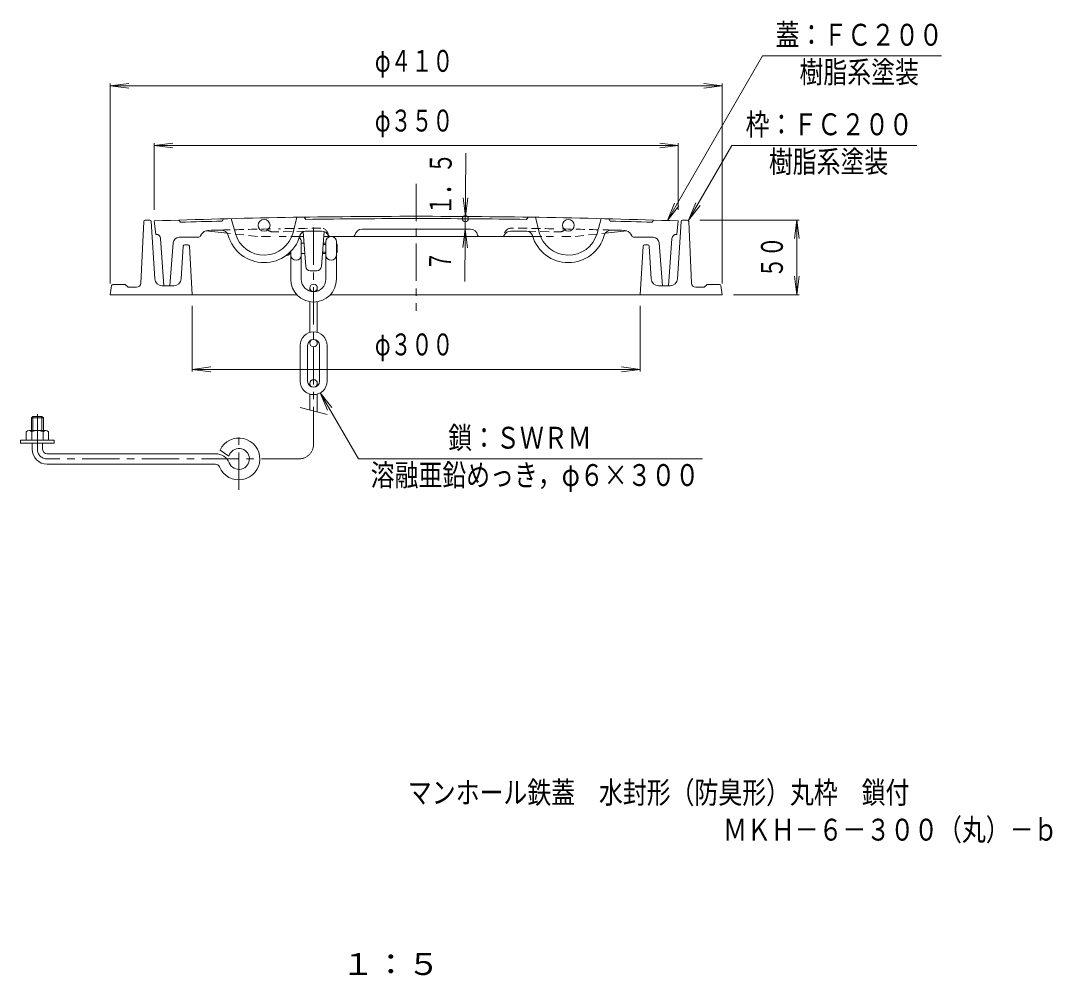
# Model space of a CAD drawing. Units: millimetres, scale not verified. Extents: x -491 to 384, y -667 to 704.
# Drawn here: x -318 to 373, y -667 to -27 of the extents above; entities that cross this region are included whole.
import ezdxf
from ezdxf.enums import TextEntityAlignment as Align

# ---------------------------------------------------------------- set-up
doc = ezdxf.new("R2010")
doc.units = ezdxf.units.MM
doc.header["$LTSCALE"] = 5
doc.header["$PDMODE"] = 32
doc.header["$PDSIZE"] = 4
doc.linetypes.add('CHAIN1', pattern=[8, 5, -1, 1, -1])
doc.linetypes.add('DASHED1', pattern=[1.8, 1.2, -0.6])
for name, color, linetype, lineweight in [('1-1_1-1ﾚｲﾔ', 2, 'Continuous', 18), ('1-2_1-2ﾚｲﾔ', 3, 'Continuous', 18), ('1-3_1-3ﾚｲﾔ', 4, 'Continuous', 18), ('1-4_1-4ﾚｲﾔ', 7, 'Continuous', 18), ('1-5_1-5ﾚｲﾔ', 7, 'Continuous', 18)]:
    doc.layers.add(name, color=color, linetype=linetype, lineweight=lineweight)
doc.layers.add('F-4_F-4ﾚｲﾔ', color=2, linetype='Continuous')
doc.layers.add('F-5_F-5ﾚｲﾔ', color=6, linetype='Continuous')
doc.styles.add('ＭＳ ゴシック', font='')
doc.styles.get('ＭＳ ゴシック').set_extended_font_data('MS Gothic')

msp = doc.modelspace()

# ---------------------------------------------------------------- linework, layer by layer
at = {"layer": '1-1_1-1ﾚｲﾔ'}
for p, q in [((-236.042, -162.122), (-237.873, -203.3)), ((-231.941, -161.167), (-235.044, -161.167)), ((-230.943, -162.106), (-228.596, -200.472)), ((123.943, -162.106), (121.596, -200.472)), ((124.941, -161.167), (128.044, -161.167)), ((129.043, -162.122), (130.873, -203.3)), ((-209.557, -178.605), (-210.895, -200.472)), ((-206.442, -177.667), (-208.559, -177.667)), ((-205.444, -178.607), (-203.5, -211.167)), ((98.444, -178.607), (96.5, -211.167)), ((99.442, -177.667), (101.559, -177.667)), ((102.557, -178.605), (103.895, -200.472)), ((-257.623, -205.025), (-258.5, -211.167)), ((-256.633, -204.167), (-248.5, -204.167)), ((-246.5, -206.167), (-248.5, -204.167)), ((-240.87, -206.167), (-246.5, -206.167)), ((-215.886, -205.167), (-223.605, -205.167)), ((108.885, -205.167), (116.605, -205.167)), ((133.87, -206.167), (139.5, -206.167)), ((139.5, -206.167), (141.5, -204.167)), ((149.633, -204.167), (141.5, -204.167)), ((150.623, -205.025), (151.5, -211.167)), ((-258.5, -211.167), (-133.438, -211.167)), ((-111.053, -211.167), (151.5, -211.167))]:
    msp.add_line(p, q, dxfattribs=at)
for centre, radius, start, end in [((-235.044, -162.167), 1, 90, 177.45486), ((-231.941, -162.167), 1, 3.50032, 90), ((124.941, -162.167), 1, 90, 176.49968), ((128.044, -162.167), 1, 2.54514, 90), ((-208.559, -178.667), 1, 90, 176.49968), ((-206.442, -178.667), 1, 3.4171, 90), ((99.442, -178.667), 1, 90, 176.5829), ((101.559, -178.667), 1, 3.50032, 90), ((-256.633, -205.167), 1, 90, 171.86929), ((-240.87, -203.167), 3, 270, 357.45506), ((-223.605, -200.167), 5, 183.49982, 270), ((-215.886, -200.167), 5, 270, 356.49997), ((108.885, -200.167), 5, 183.50003, 270), ((116.605, -200.167), 5, 270, 356.50018), ((133.87, -203.167), 3, 182.54494, 270), ((149.633, -205.167), 1, 8.13071, 90)]:
    msp.add_arc(centre, radius, start, end, dxfattribs=at)
at = {"layer": '1-2_1-2ﾚｲﾔ', "linetype": 'CHAIN1'}
msp.add_line((-53.5, -136.851), (-53.5, -221.925), dxfattribs=at)
at = {"layer": '1-2_1-2ﾚｲﾔ'}
for p, q in [((-229, -161.666), (-228, -170.666)), ((-211.501, -162.583), (-212.5, -161.114)), ((-182.493, -160.25), (-183.462, -161.775)), ((-177.495, -160.123), (-174.624, -170.137)), ((-133.504, -159.226), (-135.964, -169.348)), ((-128.505, -159.148), (-127.474, -160.633)), ((21.505, -159.148), (20.474, -160.633)), ((26.504, -159.226), (28.964, -169.348)), ((70.495, -160.123), (67.624, -170.137)), ((75.493, -160.25), (76.462, -161.775)), ((104.501, -162.583), (105.5, -161.114)), ((122, -161.666), (121, -170.666)), ((-227.791, -170.666), (-228, -170.666)), ((-212.296, -172.666), (-199.666, -172.666)), ((-197.926, -171.652), (-197.315, -170.572)), ((-180.228, -169.848), (-194.493, -168.275)), ((-131.538, -172.085), (-128.979, -172.085)), ((-127.455, -192.285), (-129.212, -169.007)), ((-117.036, -192.285), (-115.26, -168.754)), ((-115.512, -172.085), (-53.5, -172.085)), ((24.538, -172.085), (-53.5, -172.085)), ((73.228, -169.848), (87.493, -168.275)), ((90.926, -171.652), (90.315, -170.572)), ((105.296, -172.666), (92.666, -172.666)), ((120.791, -170.666), (121, -170.666)), ((-224.799, -173.45), (-222.5, -205.167)), ((-216.285, -176.36), (-218.5, -205.167)), ((109.285, -176.36), (111.5, -205.167)), ((117.799, -173.45), (115.501, -205.167)), ((-124.463, -195.059), (-120.027, -195.059)), ((-218.5, -205.167), (-222.5, -205.167)), ((111.5, -205.167), (115.501, -205.167))]:
    msp.add_line(p, q, dxfattribs=at)
at = {"layer": '1-2_1-2ﾚｲﾔ', "linetype": 'DASHED1'}
for p, q in [((-159.927, -172.085), (-180.228, -169.848)), ((-151.091, -172.085), (-159.927, -172.085)), ((-127.586, -168.629), (-149.464, -169.008)), ((-131.538, -172.085), (-145.406, -172.085)), ((20.586, -168.629), (42.464, -169.008)), ((24.538, -172.085), (38.406, -172.085)), ((44.091, -172.085), (52.927, -172.085)), ((52.927, -172.085), (73.228, -169.848))]:
    msp.add_line(p, q, dxfattribs=at)
at = {"layer": '1-2_1-2ﾚｲﾔ'}
for centre in [(-155.398, -164.625), (48.398, -164.625)]:
    msp.add_circle(centre, 4, dxfattribs=at)
for centre, radius, start, end in [((-53.5, -5158.585), 5000, 90, 92.01149), ((-53.5, -5158.585), 5000, 87.98851, 90), ((-53.5, -5158.585), 4998.5, 91.48987, 91.81139), ((-53.5, -5158.585), 4998.5, 90, 90.84796), ((-53.5, -5158.585), 4998.5, 89.15204, 90), ((-53.5, -5158.585), 4998.5, 88.18861, 88.51013), ((-227.791, -173.667), 3, 4.1445, 90), ((-212.296, -176.666), 4, 90, 175.60153), ((-199.666, -170.666), 2, 270, 330.00108), ((-192.964, -173.036), 5, 92.31918, 150.48114), ((-53.5, -5158.585), 4992.5, 91.50237, 91.60234), ((-184.263, -172.8), 5, 15.81207, 91.50223), ((-155.398, -164.625), 25, 195.81219, 343.96658), ((-155.398, -164.625), 20, 195.99782, 346.34012), ((-127.527, -172.635), 4, 90.85066, 163.96657), ((-53.5, -5158.585), 4990.5, 90.72798, 90.8506), ((-116.869, -173.488), 5, 23.60928, 90.42679), ((-111.371, -171.085), 1, 203.60854, 270.4776), ((-95.619, -171.085), 1, 270.68895, 349.13031), ((-89.727, -172.217), 5, 90.41618, 169.12976), ((-53.5, -5158.585), 4991.5, 90, 90.41624), ((-53.5, -5158.585), 4991.5, 89.58376, 90), ((-17.273, -172.217), 5, 10.87024, 89.58382), ((-11.381, -171.085), 1, 190.86969, 269.31105), ((4.371, -171.085), 1, 269.5224, 336.39146), ((9.869, -173.488), 5, 89.57321, 156.39072), ((-53.5, -5158.585), 4990.5, 89.1494, 89.27202), ((20.527, -172.635), 4, 16.03343, 89.14934), ((48.398, -164.625), 25, 196.03342, 344.18781), ((48.398, -164.625), 20, 193.65988, 344.00218), ((77.263, -172.8), 5, 88.49777, 164.18793), ((-53.5, -5158.585), 4992.5, 88.39766, 88.49763), ((85.964, -173.036), 5, 29.51886, 87.68082), ((92.666, -170.666), 2, 209.99892, 270), ((105.296, -176.666), 4, 4.39847, 90), ((120.791, -173.667), 3, 90, 175.8555), ((-124.463, -192.059), 3, 184.31631, 270), ((-120.027, -192.059), 3, 270, 355.68364)]:
    msp.add_arc(centre, radius, start, end, dxfattribs=at)
at = {"layer": '1-2_1-2ﾚｲﾔ', "linetype": 'DASHED1'}
for centre, radius, start, end in [((-53.5, -5158.585), 4992.5, 91.11998, 91.50237), ((-149.56, -164.009), 5, 217.99348, 271.10184), ((-53.5, -5158.585), 4992.5, 90.7336, 91.05841), ((-117.357, -171.494), 5, 3.90698, 90.7336), ((10.357, -171.494), 5, 89.2664, 176.09302), ((-53.5, -5158.585), 4992.5, 88.94159, 89.2664), ((42.56, -164.009), 5, 268.89816, 322.00652), ((-53.5, -5158.585), 4992.5, 88.49763, 88.88002)]:
    msp.add_arc(centre, radius, start, end, dxfattribs=at)
at = {"layer": '1-3_1-3ﾚｲﾔ', "linetype": 'CHAIN1'}
for p, q in [((-122.245, -311.166), (-122.245, -164.371)), ((-307.245, -314.666), (-307.245, -291.121)), ((-172.245, -341.798), (-172.245, -302.51)), ((-132.245, -321.166), (-300.745, -321.166))]:
    msp.add_line(p, q, dxfattribs=at)
at = {"layer": '1-3_1-3ﾚｲﾔ'}
for p, q in [((-130.495, -175.559), (-130.495, -200.809)), ((-128.642, -176.559), (-130.495, -176.559)), ((-113.995, -177.559), (-115.925, -177.559)), ((-113.995, -176.559), (-115.849, -176.559)), ((-113.995, -175.559), (-113.995, -200.809)), ((-106.995, -175.559), (-106.995, -200.809)), ((-106.495, -177.559), (-106.995, -177.059)), ((-106.495, -177.559), (-106.995, -177.559)), ((-106.495, -177.559), (-106.495, -182.559)), ((-137.925, -182.505), (-137.925, -183.559)), ((-137.495, -183.559), (-137.925, -183.559)), ((-137.495, -182.075), (-137.495, -200.809)), ((-128.113, -183.559), (-130.495, -183.559)), ((-113.995, -183.559), (-116.495, -183.559)), ((-113.995, -182.559), (-116.302, -182.559)), ((-106.495, -182.559), (-106.995, -183.059)), ((-106.495, -182.559), (-106.995, -182.559)), ((-124.745, -206.559), (-124.745, -208.671)), ((-119.746, -206.559), (-119.746, -208.671)), ((-124.745, -215.852), (-124.745, -236.413)), ((-119.746, -215.852), (-119.746, -236.413)), ((-131.245, -245.059), (-131.245, -269.059)), ((-126.245, -245.059), (-126.245, -269.059)), ((-124.745, -243.559), (-124.745, -241.936)), ((-119.746, -243.559), (-119.746, -241.936)), ((-118.245, -245.059), (-118.245, -269.059)), ((-113.245, -245.059), (-113.245, -269.059)), ((-124.745, -270.559), (-124.745, -272.181)), ((-119.746, -270.559), (-119.746, -272.181)), ((-124.745, -288.389), (-124.745, -277.705)), ((-119.746, -289.729), (-119.746, -277.705)), ((-113.245, -291.47), (-131.245, -286.647)), ((-310.245, -292.666), (-311.245, -293.666)), ((-303.245, -293.666), (-311.245, -293.666)), ((-311.245, -293.666), (-311.245, -302.166)), ((-304.245, -292.666), (-310.245, -292.666)), ((-310.245, -292.666), (-310.245, -302.166)), ((-303.245, -293.666), (-304.245, -292.666)), ((-304.245, -292.666), (-304.245, -302.166)), ((-303.245, -293.666), (-303.245, -302.166)), ((-314.745, -302.888), (-314.745, -308.666)), ((-312.869, -302.166), (-301.622, -302.166)), ((-310.993, -302.888), (-310.993, -308.666)), ((-303.498, -302.888), (-303.498, -308.666)), ((-299.745, -302.888), (-299.745, -308.666)), ((-318.495, -310.666), (-295.995, -310.666)), ((-310.745, -314.666), (-310.745, -310.666)), ((-303.745, -314.666), (-303.745, -310.666)), ((-295.995, -310.666), (-295.995, -308.666)), ((-300.745, -317.666), (-187.954, -317.666)), ((-178.974, -319.235), (-184.934, -315.251)), ((-300.745, -324.667), (-187.954, -324.667))]:
    msp.add_line(p, q, dxfattribs=at)
msp.add_lwpolyline([(-318.495, -310.666), (-318.495, -308.666), (-295.995, -308.666)], dxfattribs=at)
for centre in [(-122.245, -206.559), (-122.245, -243.559), (-122.245, -270.559)]:
    msp.add_circle(centre, 2.5, dxfattribs=at)
for centre, radius, start, end in [((-110.495, -175.559), 3.5, 97.08194, 180), ((-110.495, -175.559), 3.5, 0, 82.91806), ((-133.995, -175.559), 3.5, 0, 50.88281), ((-141.495, -180.059), 5, 276.23816, 315.57204), ((-133.995, -184.559), 3.5, 180, 0), ((-110.495, -184.559), 3.5, 180, 0), ((-122.245, -200.809), 15.25, 180, 0), ((-122.245, -200.809), 8.25, 180, 0), ((-122.245, -245.059), 9, 0, 180), ((-122.245, -245.059), 4, 0, 180), ((-122.245, -269.059), 9, 180, 0), ((-122.245, -269.059), 4, 180, 0), ((-312.869, -304.966), 2.8, 47.92557, 132.07463), ((-307.245, -312.256), 10.089, 68.19786, 111.80214), ((-301.622, -304.966), 2.8, 47.92572, 132.07428), ((-172.245, -321.166), 14, 202.47946, 155.00504), ((-300.745, -314.666), 10, 180, 270), ((-300.745, -314.666), 3, 180, 270), ((-187.954, -327.666), 10, 22.47954, 90), ((-172.245, -321.166), 7, 202.47919, 163.98383), ((-187.954, -327.666), 3, 22.48038, 90)]:
    msp.add_arc(centre, radius, start, end, dxfattribs=at)
at = {"layer": '1-3_1-3ﾚｲﾔ', "linetype": 'CHAIN1'}
for centre, radius, start, end in [((-300.745, -314.666), 6.5, 180, 270), ((-132.245, -311.166), 10, 270, 0)]:
    msp.add_arc(centre, radius, start, end, dxfattribs=at)
at = {"layer": '1-4_1-4ﾚｲﾔ'}
for p, q in [((-258.5, -71.167), (-246.107, -69.535)), ((-258.5, -203.667), (-258.5, -69.667)), ((-258.5, -71.167), (151.5, -71.167)), ((-258.5, -71.167), (-246.107, -72.798)), ((151.5, -71.167), (139.107, -69.535)), ((151.5, -71.167), (139.107, -72.798)), ((151.5, -203.667), (151.5, -69.667)), ((-229, -111.167), (-216.607, -109.535)), ((-229, -154.167), (-229, -109.667)), ((121.999, -111.167), (109.606, -109.535)), ((121.999, -154.167), (121.999, -109.667)), ((-229, -111.167), (121.999, -111.167)), ((-229, -111.167), (-216.607, -112.798)), ((-20.832, -202.221), (-20.266, -116.312)), ((121.999, -111.167), (109.606, -112.798)), ((-20.545, -158.694), (-22.095, -146.291)), ((-20.545, -158.694), (-18.832, -146.312)), ((136.5, -161.167), (203, -161.167)), ((201.5, -161.167), (199.868, -173.56)), ((201.5, -211.167), (201.5, -161.167)), ((201.5, -161.167), (203.131, -173.56)), ((-20.601, -167.194), (-22.315, -179.576)), ((-20.601, -167.194), (-19.051, -179.597)), ((201.5, -211.167), (199.868, -198.773)), ((201.5, -211.167), (203.131, -198.773)), ((159, -211.167), (203, -211.167)), ((-203.5, -218.667), (-203.5, -262.667)), ((96.5, -218.667), (96.5, -262.667)), ((-203.5, -261.167), (-191.107, -259.535)), ((-203.5, -261.167), (96.5, -261.167)), ((-203.5, -261.167), (-191.107, -262.798)), ((96.5, -261.167), (84.107, -259.535)), ((96.5, -261.167), (84.107, -262.798))]:
    msp.add_line(p, q, dxfattribs=at)
msp.add_point((-20.555, -160.193), dxfattribs=at)
at = {"layer": '1-5_1-5ﾚｲﾔ'}
for p, q in [((114.722, -161.416), (178.375, -51.167)), ((178.375, -51.167), (298.288, -51.167)), ((129, -161.167), (157.867, -111.167)), ((157.867, -111.167), (281.895, -111.167)), ((114.722, -161.416), (119.506, -149.868)), ((114.722, -161.416), (122.332, -151.499)), ((129, -161.167), (133.784, -149.618)), ((129, -161.167), (136.61, -151.25)), ((-117.746, -276.853), (-110.136, -286.77)), ((-117.746, -276.853), (-112.962, -288.401)), ((-117.746, -276.853), (-92.161, -321.166)), ((-92.161, -321.166), (138.162, -321.166))]:
    msp.add_line(p, q, dxfattribs=at)

# ---------------------------------------------------------------- texts
at = {"layer": '1-4_1-4ﾚｲﾔ', "color": 3, "style": 'ＭＳ ゴシック', "width": 0.7}
for s, p in [('φ４１０', (-81.25, -66.167)), ('φ３５０', (-81.25, -106.167)), ('φ３００', (-81.25, -256.167))]:
    msp.add_text(s, height=14.66, dxfattribs=at).set_placement(p, align=Align.BOTTOM_LEFT)
at = {"layer": '1-4_1-4ﾚｲﾔ', "color": 3, "style": 'ＭＳ ゴシック'}
for s, rotation, width, p in [('１．５', 89.622, 0.7, (-25.541, -157.943)), ('５０', 90, 0.7, (196.5, -199.916)), ('７', 89.623, 0.65, (-25.786, -195.186))]:
    msp.add_text(s, height=14.66, rotation=rotation, dxfattribs=dict(at, width=width)).set_placement(p, align=Align.BOTTOM_LEFT)
at = {"layer": '1-5_1-5ﾚｲﾔ', "color": 6, "style": 'ＭＳ ゴシック', "width": 0.8}
for s, p in [('蓋：ＦＣ２００', (187.258, -48.667)), ('樹脂系塗装', (203.258, -73.667)), ('枠：ＦＣ２００', (167.139, -108.667)), ('樹脂系塗装', (182.751, -133.667)), ('鎖：ＳＷＲＭ', (-32.056, -318.666)), ('溶融亜鉛めっき，φ６×３００', (-84.003, -343.667))]:
    msp.add_text(s, height=14.66, dxfattribs=at).set_placement(p, align=Align.BOTTOM_LEFT)
at = {"layer": 'F-4_F-4ﾚｲﾔ', "style": 'ＭＳ ゴシック', "width": 1.1}
msp.add_text('１：５', height=14.66, dxfattribs=at).set_placement((-103.5, -671.327), align=Align.BOTTOM_LEFT)
at = {"layer": 'F-5_F-5ﾚｲﾔ', "style": 'ＭＳ ゴシック', "width": 0.8}
for s, p in [('マンホール鉄蓋\u3000水封形（防臭形）丸枠\u3000鎖付', (-59.07, -556.381)), ('ＭＫＨ－６－３００（丸）－ｂ', (152.09, -581.277))]:
    msp.add_text(s, height=14.66, dxfattribs=at).set_placement(p, align=Align.BOTTOM_LEFT)

doc.saveas('drawing.dxf')
